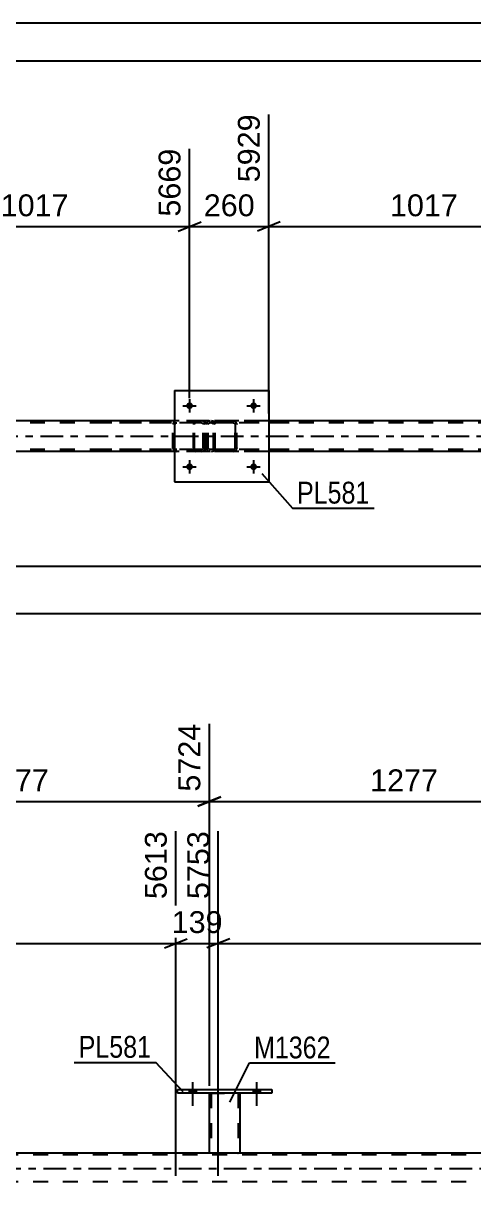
# Model space of a CAD drawing. Header units: millimetres. Extents: x 0 to 841, y 0 to 594.
# Drawn here: x 272.1 to 331.2, y 442.1 to 594 of the extents above; entities that cross this region are included whole.
import ezdxf

# ---------------------------------------------------------------- set-up
doc = ezdxf.new("R2010")
doc.units = ezdxf.units.MM
doc.linetypes.add('DXK_LINE_DOT2', pattern=[3.9198, 1.9599, -1.9599])
doc.linetypes.add('DXK_LINE_DOT3', pattern=[5.9187, 2.979, -0.9799, 0.9799, -0.9799])
doc.styles.add('Arial', font='arial.ttf', dxfattribs={"height": 0.2})
doc.styles.add('Arial Narrow', font='ARIALN.TTF', dxfattribs={"height": 0.2})

# ---------------------------------------------------------------- blocks, each defined once
blk = doc.blocks.new('Unknown-717034159-1133')
at = {"color": 5, "linetype": 'Continuous'}
for p, q in [((841, 594), (0, 594)), ((836, 589), (5, 589))]:
    blk.add_line(p, q, dxfattribs=at)
blk = doc.blocks.new('Bolt-717034159-5319 - 5309')
at = {"linetype": 'Continuous'}
for points in [[(294.36, 543.85, -1), (293.48, 543.85, -1)], [(302.76, 543.85, -1), (301.88, 543.85, -1)]]:
    blk.add_hatch(color=1, dxfattribs=at).paths.add_polyline_path(points)
at = {"color": 1, "linetype": 'Continuous'}
for p, q in [((293.04, 543.85), (294.8, 543.85)), ((293.92, 544.73), (293.92, 542.97)), ((301.44, 543.85), (303.2, 543.85)), ((302.32, 544.73), (302.32, 542.97))]:
    blk.add_line(p, q, dxfattribs=at)
blk = doc.blocks.new('Bolt-717034159-5320 - 5309')
at = {"linetype": 'Continuous'}
for points in [[(294.36, 535.85, -1), (293.48, 535.85, -1)], [(302.76, 535.85, -1), (301.88, 535.85, -1)]]:
    blk.add_hatch(color=1, dxfattribs=at).paths.add_polyline_path(points)
at = {"color": 1, "linetype": 'Continuous'}
for p, q in [((293.92, 536.73), (293.92, 534.97)), ((302.32, 536.73), (302.32, 534.97)), ((293.04, 535.85), (294.8, 535.85)), ((301.44, 535.85), (303.2, 535.85))]:
    blk.add_line(p, q, dxfattribs=at)
blk = doc.blocks.new('Part-717034159-5378 - 5309')
at = {"color": 2, "linetype": 'Continuous'}
for p, q in [((291.92, 545.85), (291.92, 533.85)), ((291.92, 545.85), (304.32, 545.85)), ((304.32, 545.85), (304.32, 533.85)), ((291.92, 533.85), (304.32, 533.85))]:
    blk.add_line(p, q, dxfattribs=at)
blk = doc.blocks.new('Part-717034159-5478 - 5309')
at = {"color": 7, "linetype": 'DXK_LINE_DOT2'}
for p, q in [((294.45, 541.56), (294.42, 541.37)), ((294.42, 538.33), (294.42, 541.37)), ((294.5, 541.71), (294.45, 541.56)), ((294.59, 541.82), (294.5, 541.71)), ((294.56, 541.37), (294.57, 541.47)), ((294.56, 538.33), (294.56, 541.37)), ((294.57, 541.47), (294.6, 541.54)), ((294.7, 541.85), (294.59, 541.82)), ((294.6, 541.54), (294.64, 541.6)), ((294.64, 541.6), (294.7, 541.61)), ((306.98, 541.85), (294.7, 541.85)), ((306.98, 541.61), (294.7, 541.61)), ((295.97, 541.85), (295.97, 541.61)), ((296.98, 541.82), (296.79, 541.85)), ((296.79, 541.61), (296.88, 541.6)), ((296.88, 541.6), (296.96, 541.54)), ((296.96, 541.54), (297.02, 541.47)), ((297.02, 541.47), (297.04, 541.37)), ((297.04, 538.33), (297.04, 541.37)), ((297.25, 541.54), (297.25, 541.56)), ((297.29, 541.37), (297.25, 541.54)), ((297.29, 538.33), (297.29, 541.37)), ((294.42, 538.33), (294.45, 538.15)), ((294.45, 538.15), (294.5, 537.99)), ((294.5, 537.99), (294.59, 537.89)), ((294.57, 538.24), (294.56, 538.33)), ((294.6, 538.16), (294.57, 538.24)), ((294.59, 537.89), (294.7, 537.85)), ((294.64, 538.11), (294.6, 538.16)), ((294.7, 538.09), (294.64, 538.11)), ((306.98, 538.09), (294.7, 538.09)), ((306.98, 537.85), (294.7, 537.85)), ((295.97, 537.85), (295.97, 538.09)), ((296.88, 538.11), (296.79, 538.09)), ((296.79, 537.85), (296.98, 537.89)), ((296.96, 538.16), (296.88, 538.11)), ((297.02, 538.24), (296.96, 538.16)), ((297.04, 538.33), (297.02, 538.24)), ((297.25, 538.15), (297.29, 538.33))]:
    blk.add_line(p, q, dxfattribs=at)
for centre, start, end in [((296.8, 541.36), 23.8494, 68.8059), ((296.8, 538.35), 291.1941, 336.1506)]:
    blk.add_arc(centre, 0.492, start, end, dxfattribs=at)
blk = doc.blocks.new('Part-717034159-5381 - 5309')
at = {"color": 7, "linetype": 'DXK_LINE_DOT2'}
for p, q in [((296.12, 541.37), (296.15, 541.56)), ((296.15, 541.56), (296.12, 541.37)), ((296.12, 538.33), (296.12, 541.37)), ((296.12, 538.33), (296.12, 541.37)), ((296.36, 541.37), (296.38, 541.46)), ((296.36, 538.33), (296.36, 541.37)), ((296.36, 538.33), (296.36, 541.37)), ((296.38, 541.46), (296.43, 541.54)), ((296.41, 541.82), (296.6, 541.85)), ((296.6, 541.85), (296.41, 541.82)), ((296.43, 541.54), (296.51, 541.59)), ((296.51, 541.59), (296.6, 541.61)), ((299.64, 541.85), (296.6, 541.85)), ((299.64, 541.61), (296.6, 541.61)), ((299.64, 541.85), (299.82, 541.82)), ((299.82, 541.82), (299.64, 541.85)), ((299.64, 541.61), (299.73, 541.59)), ((299.73, 541.59), (299.81, 541.54)), ((299.81, 541.54), (299.86, 541.46)), ((299.86, 541.46), (299.88, 541.37)), ((299.88, 538.33), (299.88, 541.37)), ((299.88, 541.37), (299.88, 538.33)), ((300.08, 541.56), (300.12, 541.37)), ((300.12, 541.37), (300.08, 541.56)), ((300.12, 538.33), (300.12, 541.37)), ((300.12, 538.33), (300.12, 541.37)), ((296.15, 538.15), (296.12, 538.33)), ((296.12, 538.33), (296.15, 538.15)), ((296.38, 538.24), (296.36, 538.33)), ((296.43, 538.16), (296.38, 538.24)), ((296.6, 537.85), (296.41, 537.89)), ((296.41, 537.89), (296.6, 537.85)), ((296.51, 538.11), (296.43, 538.16)), ((296.6, 538.09), (296.51, 538.11)), ((299.64, 538.09), (296.6, 538.09)), ((299.64, 537.85), (296.6, 537.85)), ((299.73, 538.11), (299.64, 538.09)), ((299.82, 537.89), (299.64, 537.85)), ((299.64, 537.85), (299.82, 537.89)), ((299.81, 538.16), (299.73, 538.11)), ((299.86, 538.24), (299.81, 538.16)), ((299.88, 538.33), (299.86, 538.24)), ((300.12, 538.33), (300.08, 538.15)), ((300.08, 538.15), (300.12, 538.33))]:
    blk.add_line(p, q, dxfattribs=at)
at = {"color": 7, "linetype": 'DXK_LINE_DOT3'}
blk.add_line((298.12, 539.85), (298.12, 539.85), dxfattribs=at)
at = {"color": 7, "linetype": 'DXK_LINE_DOT2'}
for centre, start, end in [((296.6, 541.37), 112.5, 157.5), ((296.6, 541.37), 112.5, 157.5), ((299.64, 541.37), 22.5, 67.5), ((299.64, 541.37), 22.5, 67.5), ((296.6, 538.33), 202.5, 247.5), ((296.6, 538.33), 202.5, 247.5), ((299.64, 538.33), 292.5, 337.5), ((299.64, 538.33), 292.5, 337.5)]:
    blk.add_arc(centre, 0.48, start, end, dxfattribs=at)
blk = doc.blocks.new('Part-717034159-5468 - 5309')
at = {"color": 7, "linetype": 'DXK_LINE_DOT2'}
for p, q in [((295.46, 541.85), (280.33, 541.85)), ((295.46, 541.61), (280.33, 541.61)), ((291.75, 541.54), (291.72, 541.37)), ((291.72, 538.33), (291.72, 541.37)), ((291.75, 541.56), (291.75, 541.54)), ((291.97, 541.37), (291.99, 541.47)), ((291.97, 538.33), (291.97, 541.37)), ((291.99, 541.47), (292.05, 541.54)), ((292.23, 541.85), (292.03, 541.82)), ((292.05, 541.54), (292.13, 541.6)), ((292.13, 541.6), (292.23, 541.61)), ((295.66, 541.82), (295.46, 541.85)), ((295.46, 541.61), (295.56, 541.6)), ((295.56, 541.6), (295.64, 541.54)), ((295.64, 541.54), (295.7, 541.47)), ((295.7, 541.47), (295.72, 541.37)), ((295.72, 538.33), (295.72, 541.37)), ((295.94, 541.54), (295.93, 541.56)), ((295.97, 541.37), (295.94, 541.54)), ((295.97, 538.33), (295.97, 541.37)), ((295.46, 538.09), (280.33, 538.09)), ((295.46, 537.85), (280.33, 537.85)), ((291.72, 538.33), (291.75, 538.15)), ((291.99, 538.24), (291.97, 538.33)), ((292.05, 538.16), (291.99, 538.24)), ((292.03, 537.89), (292.23, 537.85)), ((292.13, 538.11), (292.05, 538.16)), ((292.23, 538.09), (292.13, 538.11)), ((295.56, 538.11), (295.46, 538.09)), ((295.46, 537.85), (295.66, 537.89)), ((295.64, 538.16), (295.56, 538.11)), ((295.7, 538.24), (295.64, 538.16)), ((295.72, 538.33), (295.7, 538.24)), ((295.93, 538.15), (295.97, 538.33))]:
    blk.add_line(p, q, dxfattribs=at)
for centre, start, end in [((292.21, 541.35), 110.7583, 155.68), ((295.48, 541.35), 24.32, 69.2417), ((292.21, 538.35), 204.32, 249.2417), ((295.48, 538.35), 290.7583, 335.68)]:
    blk.add_arc(centre, 0.496, start, end, dxfattribs=at)
blk = doc.blocks.new('Part-717034159-5552 - 5309')
at = {"color": 7, "linetype": 'DXK_LINE_DOT2'}
for p, q in [((729.64, 541.61), (67.18, 541.61)), ((304.32, 541.85), (291.92, 541.85)), ((729.64, 538.09), (67.18, 538.09)), ((304.32, 537.85), (291.92, 537.85))]:
    blk.add_line(p, q, dxfattribs=at)
at = {"color": 2, "linetype": 'Continuous'}
for p, q in [((291.92, 541.85), (253.24, 541.85)), ((343, 541.85), (304.32, 541.85)), ((291.92, 537.85), (253.24, 537.85)), ((343, 537.85), (304.32, 537.85))]:
    blk.add_line(p, q, dxfattribs=at)
at = {"color": 7, "linetype": 'DXK_LINE_DOT3'}
blk.add_line((67.18, 539.85), (729.64, 539.85), dxfattribs=at)
blk = doc.blocks.new('Part-717034159-3653 - 3558')
at = {"color": 2, "linetype": 'Continuous'}
for p, q in [((292.32, 453.71), (292.32, 454.19)), ((292.32, 454.19), (304.72, 454.19)), ((304.72, 454.19), (304.72, 453.71)), ((304.72, 453.71), (292.32, 453.71))]:
    blk.add_line(p, q, dxfattribs=at)
blk = doc.blocks.new('Bolt-717034159-3568 - 3558')
at = {"linetype": 'Continuous'}
for points in [[(293.88, 453.71), (294.76, 453.71), (294.76, 454.19), (293.88, 454.19)], [(302.28, 453.71), (303.16, 453.71), (303.16, 454.19), (302.28, 454.19)]]:
    blk.add_hatch(color=1, dxfattribs=at).paths.add_polyline_path(points)
at = {"color": 1, "linetype": 'Continuous'}
for p, q in [((293.88, 454.19), (293.88, 453.71)), ((294.32, 455.19), (294.32, 452.07)), ((294.76, 454.19), (294.76, 453.71)), ((302.28, 454.19), (302.28, 453.71)), ((302.72, 455.19), (302.72, 452.07)), ((303.16, 454.19), (303.16, 453.71))]:
    blk.add_line(p, q, dxfattribs=at)
blk = doc.blocks.new('Bolt-717034159-3569 - 3558')
at = {"linetype": 'Continuous'}
for points in [[(293.88, 453.71), (294.76, 453.71), (294.76, 454.19), (293.88, 454.19)], [(302.28, 453.71), (303.16, 453.71), (303.16, 454.19), (302.28, 454.19)]]:
    blk.add_hatch(color=1, dxfattribs=at).paths.add_polyline_path(points)
at = {"color": 1, "linetype": 'Continuous'}
for p, q in [((293.88, 454.19), (293.88, 453.71)), ((294.32, 455.19), (294.32, 452.07)), ((294.76, 454.19), (294.76, 453.71)), ((302.28, 454.19), (302.28, 453.71)), ((302.72, 455.19), (302.72, 452.07)), ((303.16, 454.19), (303.16, 453.71))]:
    blk.add_line(p, q, dxfattribs=at)
blk = doc.blocks.new('Part-717034159-3658 - 3558')
at = {"color": 2, "linetype": 'Continuous'}
for p, q in [((296.52, 445.87), (296.52, 453.71)), ((300.52, 453.71), (300.52, 445.87)), ((300.48, 445.87), (296.52, 445.87)), ((300.52, 445.87), (300.48, 445.87))]:
    blk.add_line(p, q, dxfattribs=at)
at = {"color": 7, "linetype": 'DXK_LINE_DOT2'}
for p, q in [((296.52, 453.71), (300.52, 453.71)), ((296.52, 453.71), (296.52, 453.71)), ((296.52, 453.71), (296.52, 453.71)), ((296.76, 453.71), (296.76, 445.87)), ((300.28, 453.71), (300.28, 445.87)), ((300.52, 453.71), (300.52, 453.71)), ((300.52, 453.71), (300.52, 453.71)), ((300.26, 445.87), (300.28, 445.87))]:
    blk.add_line(p, q, dxfattribs=at)
blk = doc.blocks.new('Part-717034159-3805 - 3558')
at = {"color": 7, "linetype": 'DXK_LINE_DOT2'}
for p, q in [((730.04, 445.63), (67.58, 445.63)), ((300.52, 445.87), (296.52, 445.87)), ((730.04, 442.11), (67.58, 442.11))]:
    blk.add_line(p, q, dxfattribs=at)
at = {"color": 2, "linetype": 'Continuous'}
for p, q in [((296.52, 445.87), (249.44, 445.87)), ((347.6, 445.87), (300.52, 445.87))]:
    blk.add_line(p, q, dxfattribs=at)
at = {"color": 7, "linetype": 'DXK_LINE_DOT3'}
blk.add_line((67.58, 443.87), (730.04, 443.87), dxfattribs=at)
blk = doc.blocks.new('StraightDimension-717034159-6174 - 5309')
at = {"color": 7, "linetype": 'Continuous'}
blk.add_line((66.54, 516.62), (767.4, 516.62), dxfattribs=at)
blk = doc.blocks.new('StraightDimension-717034159-5984 - 5309')
at = {"color": 7, "linetype": 'Continuous'}
for p, q in [((304.32, 542.85), (304.32, 582.04)), ((345, 544.85), (345, 577.54)), ((305.82, 567.94), (302.82, 566.74)), ((304.32, 567.34), (345, 567.34)), ((343.5, 566.74), (346.5, 567.94))]:
    blk.add_line(p, q, dxfattribs=at)
at = {"color": 0, "linetype": 'Continuous'}
blk.add_wipeout([(344.4, 578.14), (340.2, 578.14), (340.2, 568.04), (344.4, 568.04)], dxfattribs=at)
at = {"color": 0}
blk.add_wipeout([(329.71, 568.09), (329.71, 572.29), (319.61, 572.29), (319.61, 568.09)], dxfattribs=at)
at = {"color": 3, "linetype": 'Continuous', "style": 'Arial'}
blk.add_text('6946', height=2.865, rotation=90.0002, dxfattribs=at).set_placement((343.8, 568.64))
at = {"color": 3, "style": 'Arial'}
blk.add_text('1017', height=2.865, dxfattribs=at).set_placement((320.21, 568.69))
blk = doc.blocks.new('StraightDimension-717034159-6002 - 5309')
at = {"color": 7, "linetype": 'Continuous'}
for p, q in [((304.32, 542.85), (304.32, 582.04)), ((293.92, 544.85), (293.92, 577.54)), ((292.42, 566.74), (295.42, 567.94)), ((293.92, 567.34), (304.32, 567.34)), ((305.82, 567.94), (302.82, 566.74))]:
    blk.add_line(p, q, dxfattribs=at)
at = {"color": 0}
blk.add_wipeout([(303.05, 568.09), (303.05, 572.29), (295.18, 572.29), (295.18, 568.09)], dxfattribs=at)
at = {"color": 3, "style": 'Arial'}
blk.add_text('260', height=2.865, dxfattribs=at).set_placement((295.78, 568.69))
at = {"color": 0, "linetype": 'Continuous'}
blk.add_wipeout([(303.72, 582.64), (299.52, 582.64), (299.52, 572.54), (303.72, 572.54)], dxfattribs=at)
at = {"color": 3, "linetype": 'Continuous', "style": 'Arial'}
blk.add_text('5929', height=2.865, rotation=90.0002, dxfattribs=at).set_placement((303.12, 573.14))
blk = doc.blocks.new('StraightDimension-717034159-6020 - 5309')
at = {"color": 7, "linetype": 'Continuous'}
for p, q in [((253.24, 542.85), (253.24, 582.04)), ((293.92, 544.85), (293.92, 577.54)), ((254.74, 567.94), (251.74, 566.74)), ((253.24, 567.34), (293.92, 567.34)), ((292.42, 566.74), (295.42, 567.94))]:
    blk.add_line(p, q, dxfattribs=at)
at = {"color": 0, "linetype": 'Continuous'}
blk.add_wipeout([(293.32, 578.14), (289.12, 578.14), (289.12, 568.04), (293.32, 568.04)], dxfattribs=at)
at = {"color": 0}
blk.add_wipeout([(278.63, 568.09), (278.63, 572.29), (268.53, 572.29), (268.53, 568.09)], dxfattribs=at)
at = {"color": 3, "linetype": 'Continuous', "style": 'Arial'}
blk.add_text('5669', height=2.865, rotation=90.0002, dxfattribs=at).set_placement((292.72, 568.64))
at = {"color": 3, "style": 'Arial'}
blk.add_text('1017', height=2.865, dxfattribs=at).set_placement((269.13, 568.69))
blk = doc.blocks.new('StraightDimension-717034159-6195 - 5309')
at = {"color": 7, "linetype": 'Continuous'}
blk.add_line((67.18, 522.83), (766.76, 522.83), dxfattribs=at)
blk = doc.blocks.new('StraightDimension-717034159-4676 - 3558')
at = {"color": 7, "linetype": 'Continuous'}
for p, q in [((212.56, 442.87), (212.56, 488.06)), ((292.12, 442.87), (292.12, 488.06)), ((214.06, 473.97), (211.06, 472.77)), ((290.62, 472.77), (293.62, 473.97)), ((212.56, 473.37), (292.12, 473.37))]:
    blk.add_line(p, q, dxfattribs=at)
at = {"color": 0, "linetype": 'Continuous'}
blk.add_wipeout([(291.51, 488.66), (287.31, 488.66), (287.31, 478.57), (291.51, 478.57)], dxfattribs=at)
at = {"color": 0}
blk.add_wipeout([(257.38, 474.12), (257.38, 478.32), (247.29, 478.32), (247.29, 474.12)], dxfattribs=at)
at = {"color": 3, "linetype": 'Continuous', "style": 'Arial'}
blk.add_text('5613', height=2.865, rotation=90.0002, dxfattribs=at).set_placement((290.92, 479.17))
at = {"color": 3, "style": 'Arial'}
blk.add_text('1989', height=2.865, dxfattribs=at).set_placement((247.89, 474.72))
blk = doc.blocks.new('StraightDimension-717034159-4695 - 3558')
at = {"color": 7, "linetype": 'Continuous'}
for p, q in [((292.12, 442.87), (292.12, 488.06)), ((297.69, 442.87), (297.69, 488.06)), ((290.62, 472.77), (293.62, 473.97)), ((299.19, 473.97), (296.19, 472.77)), ((292.12, 473.37), (297.69, 473.37))]:
    blk.add_line(p, q, dxfattribs=at)
at = {"color": 0}
blk.add_wipeout([(298.84, 474.12), (298.84, 478.32), (290.97, 478.32), (290.97, 474.12)], dxfattribs=at)
at = {"color": 3, "style": 'Arial'}
blk.add_text('139', height=2.865, dxfattribs=at).set_placement((291.57, 474.72))
at = {"color": 0, "linetype": 'Continuous'}
blk.add_wipeout([(297.09, 488.66), (292.89, 488.66), (292.89, 478.57), (297.09, 478.57)], dxfattribs=at)
at = {"color": 3, "linetype": 'Continuous', "style": 'Arial'}
blk.add_text('5753', height=2.865, rotation=90.0002, dxfattribs=at).set_placement((296.49, 479.17))
blk = doc.blocks.new('StraightDimension-717034159-4183 - 3558')
at = {"color": 7, "linetype": 'Continuous'}
for p, q in [((296.52, 454.71), (296.52, 502.15)), ((347.6, 454.71), (347.6, 502.15)), ((298.02, 492.56), (295.02, 491.36)), ((346.1, 491.36), (349.1, 492.56)), ((296.52, 491.96), (347.6, 491.96))]:
    blk.add_line(p, q, dxfattribs=at)
at = {"color": 0, "linetype": 'Continuous'}
blk.add_wipeout([(347, 502.75), (342.8, 502.75), (342.8, 492.66), (347, 492.66)], dxfattribs=at)
at = {"color": 0}
blk.add_wipeout([(327.11, 492.71), (327.11, 496.91), (317.01, 496.91), (317.01, 492.71)], dxfattribs=at)
at = {"color": 3, "linetype": 'Continuous', "style": 'Arial'}
blk.add_text('7001', height=2.865, rotation=90.0002, dxfattribs=at).set_placement((346.4, 493.26))
at = {"color": 3, "style": 'Arial'}
blk.add_text('1277', height=2.865, dxfattribs=at).set_placement((317.61, 493.31))
blk = doc.blocks.new('StraightDimension-717034159-4173 - 3558')
at = {"color": 7, "linetype": 'Continuous'}
for p, q in [((245.44, 454.71), (245.44, 502.15)), ((296.52, 454.71), (296.52, 502.15)), ((246.94, 492.56), (243.94, 491.36)), ((295.02, 491.36), (298.02, 492.56)), ((245.44, 491.96), (296.52, 491.96))]:
    blk.add_line(p, q, dxfattribs=at)
at = {"color": 0, "linetype": 'Continuous'}
blk.add_wipeout([(295.92, 502.75), (291.72, 502.75), (291.72, 492.66), (295.92, 492.66)], dxfattribs=at)
at = {"color": 0}
blk.add_wipeout([(276.03, 492.71), (276.03, 496.91), (265.93, 496.91), (265.93, 492.71)], dxfattribs=at)
at = {"color": 3, "linetype": 'Continuous', "style": 'Arial'}
blk.add_text('5724', height=2.865, rotation=90.0002, dxfattribs=at).set_placement((295.32, 493.26))
at = {"color": 3, "style": 'Arial'}
blk.add_text('1277', height=2.865, dxfattribs=at).set_placement((266.53, 493.31))
blk = doc.blocks.new('StraightDimension-717034159-4714 - 3558')
at = {"color": 7, "linetype": 'Continuous'}
for p, q in [((297.69, 442.87), (297.69, 488.06)), ((377.25, 442.87), (377.25, 488.06)), ((299.19, 473.97), (296.19, 472.77)), ((375.75, 472.77), (378.75, 473.97)), ((297.69, 473.37), (377.25, 473.37))]:
    blk.add_line(p, q, dxfattribs=at)
at = {"color": 0, "linetype": 'Continuous'}
blk.add_wipeout([(376.65, 488.66), (372.45, 488.66), (372.45, 478.57), (376.65, 478.57)], dxfattribs=at)
at = {"color": 0}
blk.add_wipeout([(342.52, 474.12), (342.52, 478.32), (332.42, 478.32), (332.42, 474.12)], dxfattribs=at)
at = {"color": 3, "linetype": 'Continuous', "style": 'Arial'}
blk.add_text('7742', height=2.865, rotation=90.0002, dxfattribs=at).set_placement((376.05, 479.17))
at = {"color": 3, "style": 'Arial'}
blk.add_text('1989', height=2.865, dxfattribs=at).set_placement((333.02, 474.72))
blk = doc.blocks.new('Mark-717034159-5374 - 5309')
at = {"color": 0}
blk.add_wipeout([(317.53, 531.02), (317.53, 534.02), (308.02, 534.02), (308.02, 531.02)], dxfattribs=at)
blk.add_wipeout([(317.53, 531.02), (317.53, 534.02), (308.02, 534.02), (308.02, 531.02)], dxfattribs=at)
at = {"color": 30, "linetype": 'Continuous'}
for p, q in [((303.39, 534.95), (307.42, 530.42)), ((307.42, 530.42), (318.13, 530.42))]:
    blk.add_line(p, q, dxfattribs=at)
at = {"color": 3, "style": 'Arial Narrow'}
blk.add_text('PL581', height=2.863, dxfattribs=at).set_placement((308.02, 531.02))
blk = doc.blocks.new('Mark-717034159-3649 - 3558')
at = {"color": 0}
blk.add_wipeout([(288.88, 458.37), (288.88, 461.37), (279.37, 461.37), (279.37, 458.37)], dxfattribs=at)
blk.add_wipeout([(288.88, 458.37), (288.88, 461.37), (279.37, 461.37), (279.37, 458.37)], dxfattribs=at)
at = {"color": 30, "linetype": 'Continuous'}
for p in [(278.77, 457.77), (293.06, 453.89)]:
    blk.add_line(p, (289.48, 457.77), dxfattribs=at)
at = {"color": 3, "style": 'Arial Narrow'}
blk.add_text('PL581', height=2.863, dxfattribs=at).set_placement((279.37, 458.37))
blk = doc.blocks.new('Mark-717034159-3654 - 3558')
at = {"color": 0}
blk.add_wipeout([(312.43, 458.29), (312.43, 461.29), (302.38, 461.29), (302.38, 458.29)], dxfattribs=at)
blk.add_wipeout([(312.43, 458.29), (312.43, 461.29), (302.38, 461.29), (302.38, 458.29)], dxfattribs=at)
at = {"color": 30, "linetype": 'Continuous'}
for p, q in [((299.22, 452.56), (301.78, 457.69)), ((301.78, 457.69), (313.03, 457.69))]:
    blk.add_line(p, q, dxfattribs=at)
at = {"color": 3, "style": 'Arial Narrow'}
blk.add_text('M1362', height=2.863, dxfattribs=at).set_placement((302.38, 458.29))

msp = doc.modelspace()

# ---------------------------------------------------------------- block references
for name in ['Unknown-717034159-1133', 'Part-717034159-5378 - 5309', 'Bolt-717034159-5319 - 5309', 'Part-717034159-5552 - 5309', 'Part-717034159-5468 - 5309', 'Part-717034159-5478 - 5309', 'Part-717034159-5381 - 5309', 'Bolt-717034159-5320 - 5309', 'Part-717034159-3653 - 3558', 'Bolt-717034159-3568 - 3558', 'Bolt-717034159-3569 - 3558', 'Part-717034159-3658 - 3558', 'Part-717034159-3805 - 3558']:
    msp.add_blockref(name, (0, 0))

# ---------------------------------------------------------------- next in the draw order: block references
for name in ['StraightDimension-717034159-5984 - 5309', 'StraightDimension-717034159-6174 - 5309', 'StraightDimension-717034159-4676 - 3558']:
    msp.add_blockref(name, (0, 0))

# ---------------------------------------------------------------- next in the draw order: block references
for name in ['StraightDimension-717034159-6002 - 5309', 'StraightDimension-717034159-6195 - 5309', 'StraightDimension-717034159-4695 - 3558']:
    msp.add_blockref(name, (0, 0))

# ---------------------------------------------------------------- next in the draw order: block references
for name in ['StraightDimension-717034159-6020 - 5309', 'Mark-717034159-5374 - 5309', 'StraightDimension-717034159-4183 - 3558']:
    msp.add_blockref(name, (0, 0))

# ---------------------------------------------------------------- next in the draw order: block references
msp.add_blockref('StraightDimension-717034159-4173 - 3558', (0, 0))

# ---------------------------------------------------------------- next in the draw order: block references
for name in ['StraightDimension-717034159-4714 - 3558', 'Mark-717034159-3649 - 3558']:
    msp.add_blockref(name, (0, 0))

# ---------------------------------------------------------------- next in the draw order: block references
msp.add_blockref('Mark-717034159-3654 - 3558', (0, 0))

doc.saveas('drawing.dxf')
